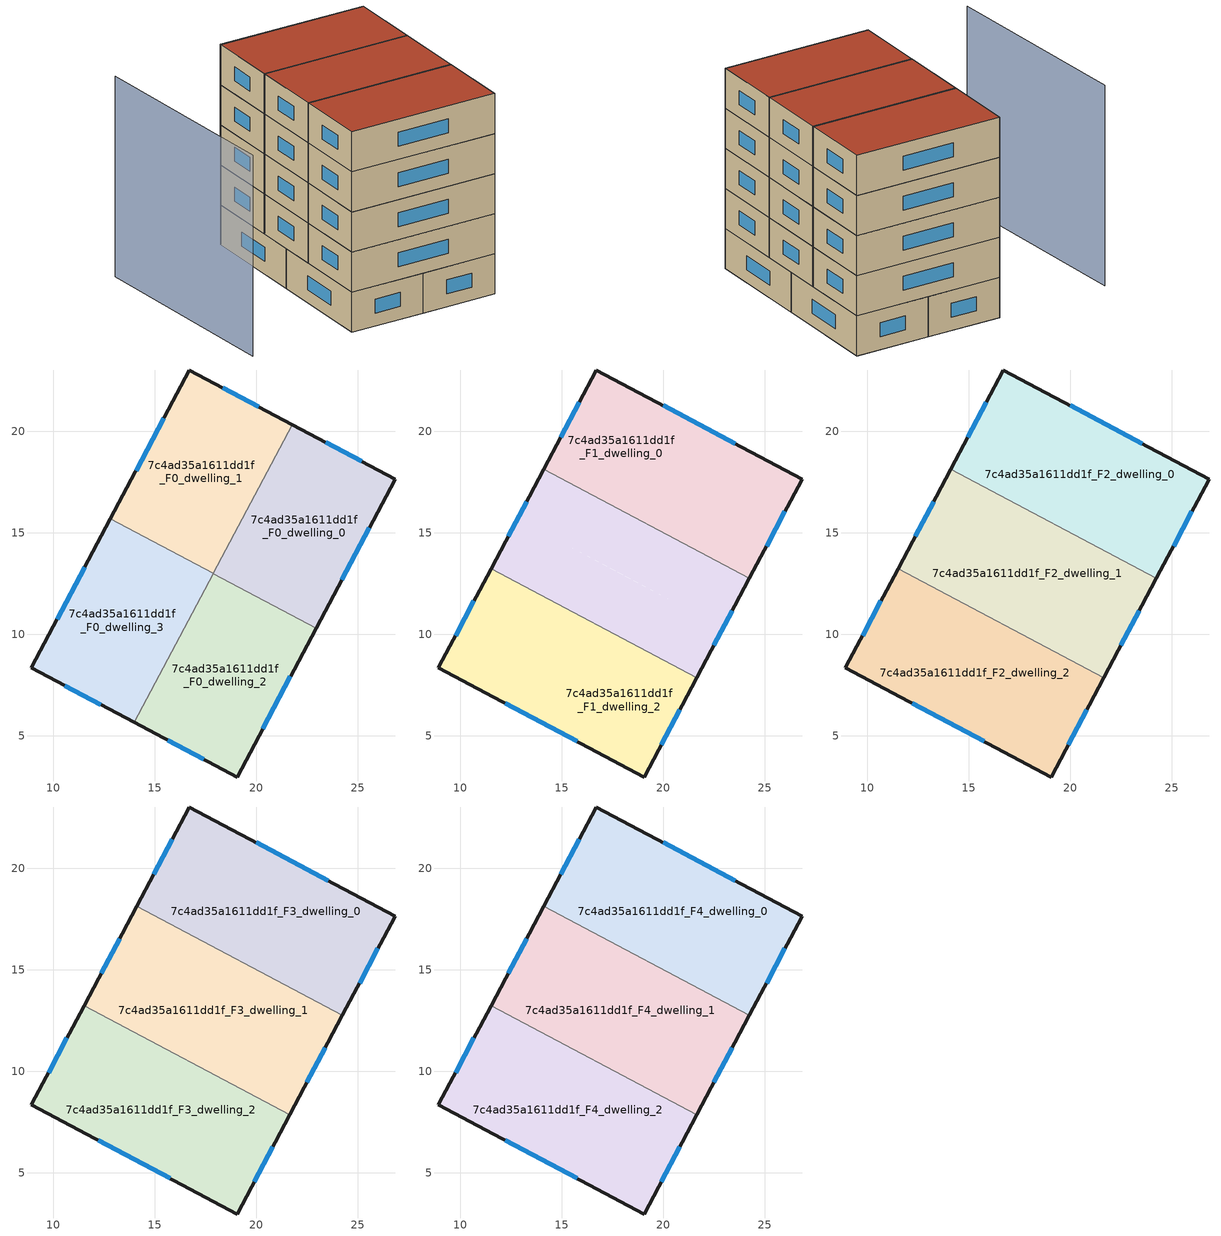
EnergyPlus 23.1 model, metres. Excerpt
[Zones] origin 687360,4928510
7c4ad35a1611dd1f_F0_dwelling_0
 floor ground (EU_floor_Construction): 22.95,10.31 26.84,17.64 21.77,20.33 17.88,12.99 z0
 wall outside (EU_wall_Construction): 21.77,20.33 26.84,17.64 22.95,10.31 z0:3
 wall to 7c4ad35a1611dd1f_F0_dwelling_1 (EU_wall_Construction): 17.88,12.99 21.77,20.33 z0:3
 wall to 7c4ad35a1611dd1f_F0_dwelling_2 (EU_wall_Construction): 22.95,10.31 17.88,12.99 z0:3
 window (EU_Window_Construction): 23.42,19.46 25.19,18.52 / 25.57,15.26 24.21,12.69 z0.98:2.02
7c4ad35a1611dd1f_F0_dwelling_1
 floor ground (EU_floor_Construction): 17.88,12.99 21.77,20.33 16.7,23.02 12.81,15.68 z0
 wall outside (EU_wall_Construction): 12.81,15.68 16.7,23.02 21.77,20.33 z0:3
 wall to 7c4ad35a1611dd1f_F0_dwelling_3 (EU_wall_Construction): 17.88,12.99 12.81,15.68 z0:3
 window (EU_Window_Construction): 18.35,22.15 20.12,21.21 / 14.07,18.07 15.43,20.64 z0.98:2.02
7c4ad35a1611dd1f_F0_dwelling_2
 floor ground (EU_floor_Construction): 19.06,2.96 22.95,10.31 17.88,12.99 13.99,5.65 z0
 wall outside (EU_wall_Construction): 22.95,10.31 19.06,2.96 13.99,5.65 z0:3
 wall to 7c4ad35a1611dd1f_F0_dwelling_3 (EU_wall_Construction): 13.99,5.65 17.88,12.99 z0:3
 window (EU_Window_Construction): 17.41,3.84 15.64,4.78 / 21.68,7.92 20.32,5.35 z0.98:2.02
7c4ad35a1611dd1f_F0_dwelling_3
 floor ground (EU_floor_Construction): 13.99,5.65 17.88,12.99 12.81,15.68 8.92,8.34 z0
 wall outside (EU_wall_Construction): 13.99,5.65 8.92,8.34 12.81,15.68 z0:3
 window (EU_Window_Construction): 12.34,6.53 10.57,7.47 / 10.18,10.73 11.54,13.29 z0.98:2.02
7c4ad35a1611dd1f_F1_dwelling_0
 floor to 7c4ad35a1611dd1f_F0_dwelling_0 (EU_floor_Construction): 24.24,12.75 26.84,17.64 21.77,20.33 19.17,15.44 z3
 floor to 7c4ad35a1611dd1f_F0_dwelling_1 (EU_floor_Construction): 19.17,15.44 21.77,20.33 16.7,23.02 14.1,18.13 z3
 wall outside (EU_wall_Construction): 14.1,18.13 16.7,23.02 26.84,17.64 24.24,12.75 z3:6
 wall to 7c4ad35a1611dd1f_F1_dwelling_1 (EU_wall_Construction): 24.24,12.75 14.1,18.13 z3:6
 window (EU_Window_Construction): 14.95,19.72 15.85,21.43 / 20,21.27 23.54,19.39 / 25.99,16.05 25.09,14.34 z3.98:5.02
7c4ad35a1611dd1f_F1_dwelling_1
 floor to 7c4ad35a1611dd1f_F0_dwelling_1 (EU_floor_Construction): 17.88,12.99 19.17,15.44 14.1,18.13 12.81,15.68 z3
 floor to 7c4ad35a1611dd1f_F0_dwelling_0 (EU_floor_Construction): 22.95,10.31 24.24,12.75 19.17,15.44 17.88,12.99 z3
 floor to 7c4ad35a1611dd1f_F0_dwelling_2 (EU_floor_Construction): 21.65,7.86 22.95,10.31 17.88,12.99 16.58,10.55 z3
 floor to 7c4ad35a1611dd1f_F0_dwelling_3 (EU_floor_Construction): 16.58,10.55 17.88,12.99 12.81,15.68 11.51,13.23 z3
 wall outside (EU_wall_Construction): 24.24,12.75 21.65,7.86 / 11.51,13.23 14.1,18.13 z3:6
 wall to 7c4ad35a1611dd1f_F1_dwelling_2 (EU_wall_Construction): 21.65,7.86 11.51,13.23 z3:6
 window (EU_Window_Construction): 23.4,11.16 22.5,9.45 / 12.35,14.83 13.26,16.54 z3.98:5.02
7c4ad35a1611dd1f_F1_dwelling_2
 floor to 7c4ad35a1611dd1f_F0_dwelling_2 (EU_floor_Construction): 19.06,2.96 21.65,7.86 16.58,10.55 13.99,5.65 z3
 floor to 7c4ad35a1611dd1f_F0_dwelling_3 (EU_floor_Construction): 13.99,5.65 16.58,10.55 11.51,13.23 8.92,8.34 z3
 wall outside (EU_wall_Construction): 21.65,7.86 19.06,2.96 8.92,8.34 11.51,13.23 z3:6
 window (EU_Window_Construction): 20.81,6.27 19.9,4.56 / 15.76,4.71 12.22,6.59 / 9.76,9.93 10.67,11.64 z3.98:5.02
7c4ad35a1611dd1f_F2_dwelling_0
 floor to 7c4ad35a1611dd1f_F1_dwelling_0 (EU_floor_Construction): 24.24,12.75 26.84,17.64 16.7,23.02 14.1,18.13 z6
 wall outside (EU_wall_Construction): 14.1,18.13 16.7,23.02 26.84,17.64 24.24,12.75 z6:9
 wall to 7c4ad35a1611dd1f_F2_dwelling_1 (EU_wall_Construction): 24.24,12.75 14.1,18.13 z6:9
 window (EU_Window_Construction): 14.95,19.72 15.85,21.43 / 20,21.27 23.54,19.39 / 25.99,16.05 25.09,14.34 z6.98:8.02
7c4ad35a1611dd1f_F2_dwelling_1
 floor to 7c4ad35a1611dd1f_F1_dwelling_1 (EU_floor_Construction): 21.65,7.86 24.24,12.75 14.1,18.13 11.51,13.23 z6
 wall outside (EU_wall_Construction): 24.24,12.75 21.65,7.86 / 11.51,13.23 14.1,18.13 z6:9
 wall to 7c4ad35a1611dd1f_F2_dwelling_2 (EU_wall_Construction): 21.65,7.86 11.51,13.23 z6:9
 window (EU_Window_Construction): 23.4,11.16 22.5,9.45 / 12.35,14.83 13.26,16.54 z6.98:8.02
7c4ad35a1611dd1f_F2_dwelling_2
 floor to 7c4ad35a1611dd1f_F1_dwelling_2 (EU_floor_Construction): 19.06,2.96 21.65,7.86 11.51,13.23 8.92,8.34 z6
 wall outside (EU_wall_Construction): 21.65,7.86 19.06,2.96 8.92,8.34 11.51,13.23 z6:9
 window (EU_Window_Construction): 20.81,6.27 19.9,4.56 / 15.76,4.71 12.22,6.59 / 9.76,9.93 10.67,11.64 z6.98:8.02
7c4ad35a1611dd1f_F3_dwelling_0
 floor to 7c4ad35a1611dd1f_F2_dwelling_0 (EU_floor_Construction): 24.24,12.75 26.84,17.64 16.7,23.02 14.1,18.13 z9
 wall outside (EU_wall_Construction): 14.1,18.13 16.7,23.02 26.84,17.64 24.24,12.75 z9:12
 wall to 7c4ad35a1611dd1f_F3_dwelling_1 (EU_wall_Construction): 24.24,12.75 14.1,18.13 z9:12
 window (EU_Window_Construction): 14.95,19.72 15.85,21.43 / 20,21.27 23.54,19.39 / 25.99,16.05 25.09,14.34 z9.98:11.02
7c4ad35a1611dd1f_F3_dwelling_1
 floor to 7c4ad35a1611dd1f_F2_dwelling_1 (EU_floor_Construction): 21.65,7.86 24.24,12.75 14.1,18.13 11.51,13.23 z9
 wall outside (EU_wall_Construction): 24.24,12.75 21.65,7.86 / 11.51,13.23 14.1,18.13 z9:12
 wall to 7c4ad35a1611dd1f_F3_dwelling_2 (EU_wall_Construction): 21.65,7.86 11.51,13.23 z9:12
 window (EU_Window_Construction): 23.4,11.16 22.5,9.45 / 12.35,14.83 13.26,16.54 z9.98:11.02
7c4ad35a1611dd1f_F3_dwelling_2
 floor to 7c4ad35a1611dd1f_F2_dwelling_2 (EU_floor_Construction): 19.06,2.96 21.65,7.86 11.51,13.23 8.92,8.34 z9
 wall outside (EU_wall_Construction): 21.65,7.86 19.06,2.96 8.92,8.34 11.51,13.23 z9:12
 window (EU_Window_Construction): 20.81,6.27 19.9,4.56 / 15.76,4.71 12.22,6.59 / 9.76,9.93 10.67,11.64 z9.98:11.02
7c4ad35a1611dd1f_F4_dwelling_0
 floor to 7c4ad35a1611dd1f_F3_dwelling_0 (EU_floor_Construction): 24.24,12.75 26.84,17.64 16.7,23.02 14.1,18.13 z12
 wall outside (EU_wall_Construction): 14.1,18.13 16.7,23.02 26.84,17.64 24.24,12.75 z12:15
 wall to 7c4ad35a1611dd1f_F4_dwelling_1 (EU_wall_Construction): 24.24,12.75 14.1,18.13 z12:15
 window (EU_Window_Construction): 14.95,19.72 15.85,21.43 / 20,21.27 23.54,19.39 / 25.99,16.05 25.09,14.34 z12.98:14.02
 roof outside (EU_roof_Construction): 26.84,17.64 24.24,12.75 14.1,18.13 16.7,23.02 z15
7c4ad35a1611dd1f_F4_dwelling_1
 floor to 7c4ad35a1611dd1f_F3_dwelling_1 (EU_floor_Construction): 21.65,7.86 24.24,12.75 14.1,18.13 11.51,13.23 z12
 wall outside (EU_wall_Construction): 24.24,12.75 21.65,7.86 / 11.51,13.23 14.1,18.13 z12:15
 wall to 7c4ad35a1611dd1f_F4_dwelling_2 (EU_wall_Construction): 21.65,7.86 11.51,13.23 z12:15
 window (EU_Window_Construction): 23.4,11.16 22.5,9.45 / 12.35,14.83 13.26,16.54 z12.98:14.02
 roof outside (EU_roof_Construction): 24.24,12.75 21.65,7.86 11.51,13.23 14.1,18.13 z15
7c4ad35a1611dd1f_F4_dwelling_2
 floor to 7c4ad35a1611dd1f_F3_dwelling_2 (EU_floor_Construction): 19.06,2.96 21.65,7.86 11.51,13.23 8.92,8.34 z12
 wall outside (EU_wall_Construction): 21.65,7.86 19.06,2.96 8.92,8.34 11.51,13.23 z12:15
 window (EU_Window_Construction): 20.81,6.27 19.9,4.56 / 15.76,4.71 12.22,6.59 / 9.76,9.93 10.67,11.64 z12.98:14.02
 roof outside (EU_roof_Construction): 21.65,7.86 19.06,2.96 8.92,8.34 11.51,13.23 z15
shading: 8.74,26.7 2.3,12.33 z0:15
[Building]
EU S2 Campaign: North Axis=0; Terrain=City; Solar Distribution=FullExterior
[Site:Location]
Bologna: Latitude=44.5; Longitude=11.25; Time Zone=1; Elevation=37
[SizingPeriod:WeatherFileDays]
AnnualSizingPeriod: Begin Month=1; Begin Day of Month=1; End Month=12; End Day of Month=31; Day of Week for Start Day=Monday; Use Weather File Daylight Saving Period=No; Use Weather File Rain and Snow Indicators=No
[MATERIAL]
EU_InternalMass_Material: Roughness=MediumRough; Thickness=0.1; Conductivity=1; Density=1800; Specific Heat=900; Thermal Absorptance=0.9; Solar Absorptance=0.7; Visible Absorptance=0.7
[MATERIAL:NOMASS] Roughness=MediumRough; Thermal Absorptance=0.9; Solar Absorptance=0.7; Visible Absorptance=0.7
Name | Thermal Resistance
EU_wall_NoMass | 0.905828
EU_roof_NoMass | 0.37593
EU_floor_NoMass | 0.67114
[WINDOWMATERIAL:SIMPLEGLAZINGSYSTEM]
EU_Window_SimpleGlazing: UFactor=4.52486; Solar Heat Gain Coefficient=0.85; Visible Transmittance=0.85
[CONSTRUCTION]
EU_wall_Construction: EU_wall_NoMass
EU_roof_Construction: EU_roof_NoMass
EU_floor_Construction: EU_floor_NoMass
EU_InternalMass_Construction: EU_InternalMass_Material
EU_Window_Construction: EU_Window_SimpleGlazing
[ZONE] Type=1; Multiplier=1; Ceiling Height=autocalculate; Floor Area=autocalculate; Part of Total Floor Area=Yes
Name | Volume
7c4ad35a1611dd1f_F0_dwelling_0 | 142.998
7c4ad35a1611dd1f_F1_dwelling_0; 7c4ad35a1611dd1f_F2_dwelling_0; 7c4ad35a1611dd1f_F3_dwelling_0; 7c4ad35a1611dd1f_F4_dwelling_0 | 190.707
7c4ad35a1611dd1f_F0_dwelling_1 | 143.017
7c4ad35a1611dd1f_F1_dwelling_1; 7c4ad35a1611dd1f_F2_dwelling_1; 7c4ad35a1611dd1f_F3_dwelling_1; 7c4ad35a1611dd1f_F4_dwelling_1 | 190.687
7c4ad35a1611dd1f_F0_dwelling_2 | 143.025
7c4ad35a1611dd1f_F1_dwelling_2; 7c4ad35a1611dd1f_F2_dwelling_2; 7c4ad35a1611dd1f_F3_dwelling_2; 7c4ad35a1611dd1f_F4_dwelling_2 | 190.696
7c4ad35a1611dd1f_F0_dwelling_3 | 143.027
[INTERNALMASS] Construction=EU_InternalMass_Construction
Name | Zone or ZoneList | Surface Area
7c4ad35a1611dd1f_F0_dwelling_0_EU_InternalMass | 7c4ad35a1611dd1f_F0_dwelling_0 | 47.6651
7c4ad35a1611dd1f_F0_dwelling_1_EU_InternalMass | 7c4ad35a1611dd1f_F0_dwelling_1 | 47.6722
7c4ad35a1611dd1f_F0_dwelling_2_EU_InternalMass | 7c4ad35a1611dd1f_F0_dwelling_2 | 47.6739
7c4ad35a1611dd1f_F0_dwelling_3_EU_InternalMass | 7c4ad35a1611dd1f_F0_dwelling_3 | 47.6746
7c4ad35a1611dd1f_F1_dwelling_0_EU_InternalMass | 7c4ad35a1611dd1f_F1_dwelling_0 | 63.5691
7c4ad35a1611dd1f_F1_dwelling_1_EU_InternalMass | 7c4ad35a1611dd1f_F1_dwelling_1 | 63.5622
7c4ad35a1611dd1f_F1_dwelling_2_EU_InternalMass | 7c4ad35a1611dd1f_F1_dwelling_2 | 63.5653
7c4ad35a1611dd1f_F2_dwelling_0_EU_InternalMass | 7c4ad35a1611dd1f_F2_dwelling_0 | 63.5691
7c4ad35a1611dd1f_F2_dwelling_1_EU_InternalMass | 7c4ad35a1611dd1f_F2_dwelling_1 | 63.5622
7c4ad35a1611dd1f_F2_dwelling_2_EU_InternalMass | 7c4ad35a1611dd1f_F2_dwelling_2 | 63.5653
7c4ad35a1611dd1f_F3_dwelling_0_EU_InternalMass | 7c4ad35a1611dd1f_F3_dwelling_0 | 63.5691
7c4ad35a1611dd1f_F3_dwelling_1_EU_InternalMass | 7c4ad35a1611dd1f_F3_dwelling_1 | 63.5622
7c4ad35a1611dd1f_F3_dwelling_2_EU_InternalMass | 7c4ad35a1611dd1f_F3_dwelling_2 | 63.5653
7c4ad35a1611dd1f_F4_dwelling_0_EU_InternalMass | 7c4ad35a1611dd1f_F4_dwelling_0 | 63.5691
7c4ad35a1611dd1f_F4_dwelling_1_EU_InternalMass | 7c4ad35a1611dd1f_F4_dwelling_1 | 63.5622
7c4ad35a1611dd1f_F4_dwelling_2_EU_InternalMass | 7c4ad35a1611dd1f_F4_dwelling_2 | 63.5653
[OTHEREQUIPMENT] Fuel Type=Electricity; Design Level Calculation Method=Watts/Area; Power per Zone Floor Area=1; Fraction Latent=0; Fraction Radiant=0; Fraction Lost=0; Carbon Dioxide Generation Rate=0; EndUse Subcategory=EU_Step8_InternalGains
Name | Zone or ZoneList or Space or SpaceList | Schedule
EU_Step8_InternalGain_7c4ad35a1611dd1f_F0_dwelling_0_f000 | 7c4ad35a1611dd1f_F0_dwelling_0 | EU_Step8_GainSchedule_7c4ad35a1611dd1f_F0_dwelling_0_f000
EU_Step8_InternalGain_7c4ad35a1611dd1f_F0_dwelling_1_f000 | 7c4ad35a1611dd1f_F0_dwelling_1 | EU_Step8_GainSchedule_7c4ad35a1611dd1f_F0_dwelling_1_f000
EU_Step8_InternalGain_7c4ad35a1611dd1f_F0_dwelling_2_f000 | 7c4ad35a1611dd1f_F0_dwelling_2 | EU_Step8_GainSchedule_7c4ad35a1611dd1f_F0_dwelling_2_f000
EU_Step8_InternalGain_7c4ad35a1611dd1f_F0_dwelling_3_f000 | 7c4ad35a1611dd1f_F0_dwelling_3 | EU_Step8_GainSchedule_7c4ad35a1611dd1f_F0_dwelling_3_f000
EU_Step8_InternalGain_7c4ad35a1611dd1f_F1_dwelling_0_f000 | 7c4ad35a1611dd1f_F1_dwelling_0 | EU_Step8_GainSchedule_7c4ad35a1611dd1f_F1_dwelling_0_f000
EU_Step8_InternalGain_7c4ad35a1611dd1f_F1_dwelling_1_f000 | 7c4ad35a1611dd1f_F1_dwelling_1 | EU_Step8_GainSchedule_7c4ad35a1611dd1f_F1_dwelling_1_f000
EU_Step8_InternalGain_7c4ad35a1611dd1f_F1_dwelling_2_f000 | 7c4ad35a1611dd1f_F1_dwelling_2 | EU_Step8_GainSchedule_7c4ad35a1611dd1f_F1_dwelling_2_f000
EU_Step8_InternalGain_7c4ad35a1611dd1f_F2_dwelling_0_f000 | 7c4ad35a1611dd1f_F2_dwelling_0 | EU_Step8_GainSchedule_7c4ad35a1611dd1f_F2_dwelling_0_f000
EU_Step8_InternalGain_7c4ad35a1611dd1f_F2_dwelling_1_f000 | 7c4ad35a1611dd1f_F2_dwelling_1 | EU_Step8_GainSchedule_7c4ad35a1611dd1f_F2_dwelling_1_f000
EU_Step8_InternalGain_7c4ad35a1611dd1f_F2_dwelling_2_f000 | 7c4ad35a1611dd1f_F2_dwelling_2 | EU_Step8_GainSchedule_7c4ad35a1611dd1f_F2_dwelling_2_f000
EU_Step8_InternalGain_7c4ad35a1611dd1f_F3_dwelling_0_f000 | 7c4ad35a1611dd1f_F3_dwelling_0 | EU_Step8_GainSchedule_7c4ad35a1611dd1f_F3_dwelling_0_f000
EU_Step8_InternalGain_7c4ad35a1611dd1f_F3_dwelling_1_f000 | 7c4ad35a1611dd1f_F3_dwelling_1 | EU_Step8_GainSchedule_7c4ad35a1611dd1f_F3_dwelling_1_f000
EU_Step8_InternalGain_7c4ad35a1611dd1f_F3_dwelling_2_f000 | 7c4ad35a1611dd1f_F3_dwelling_2 | EU_Step8_GainSchedule_7c4ad35a1611dd1f_F3_dwelling_2_f000
EU_Step8_InternalGain_7c4ad35a1611dd1f_F4_dwelling_0_f000 | 7c4ad35a1611dd1f_F4_dwelling_0 | EU_Step8_GainSchedule_7c4ad35a1611dd1f_F4_dwelling_0_f000
EU_Step8_InternalGain_7c4ad35a1611dd1f_F4_dwelling_1_f000 | 7c4ad35a1611dd1f_F4_dwelling_1 | EU_Step8_GainSchedule_7c4ad35a1611dd1f_F4_dwelling_1_f000
EU_Step8_InternalGain_7c4ad35a1611dd1f_F4_dwelling_2_f000 | 7c4ad35a1611dd1f_F4_dwelling_2 | EU_Step8_GainSchedule_7c4ad35a1611dd1f_F4_dwelling_2_f000
[ZONEVENTILATION:DESIGNFLOWRATE] Schedule=EU_AlwaysOn; Design Flow Rate Calculation Method=AirChanges/Hour; Air Changes per Hour=0.73129; Ventilation Type=Natural; Fan Pressure Rise=0; Fan Total Efficiency=1; Constant Term Coefficient=1; Temperature Term Coefficient=0; Velocity Term Coefficient=0; Velocity Squared Term Coefficient=0; Minimum Indoor Temperature=-100; Maximum Indoor Temperature=100; Delta Temperature=-100; Minimum Outdoor Temperature=-100; Maximum Outdoor Temperature=100; Maximum Wind Speed=40
Name | Zone or ZoneList or Space or SpaceList
EU_ConstantAir_7c4ad35a1611dd1f_F0_dwelling_0 | 7c4ad35a1611dd1f_F0_dwelling_0
EU_ConstantAir_7c4ad35a1611dd1f_F0_dwelling_1 | 7c4ad35a1611dd1f_F0_dwelling_1
EU_ConstantAir_7c4ad35a1611dd1f_F0_dwelling_2 | 7c4ad35a1611dd1f_F0_dwelling_2
EU_ConstantAir_7c4ad35a1611dd1f_F0_dwelling_3 | 7c4ad35a1611dd1f_F0_dwelling_3
EU_ConstantAir_7c4ad35a1611dd1f_F1_dwelling_0 | 7c4ad35a1611dd1f_F1_dwelling_0
EU_ConstantAir_7c4ad35a1611dd1f_F1_dwelling_1 | 7c4ad35a1611dd1f_F1_dwelling_1
EU_ConstantAir_7c4ad35a1611dd1f_F1_dwelling_2 | 7c4ad35a1611dd1f_F1_dwelling_2
EU_ConstantAir_7c4ad35a1611dd1f_F2_dwelling_0 | 7c4ad35a1611dd1f_F2_dwelling_0
EU_ConstantAir_7c4ad35a1611dd1f_F2_dwelling_1 | 7c4ad35a1611dd1f_F2_dwelling_1
EU_ConstantAir_7c4ad35a1611dd1f_F2_dwelling_2 | 7c4ad35a1611dd1f_F2_dwelling_2
EU_ConstantAir_7c4ad35a1611dd1f_F3_dwelling_0 | 7c4ad35a1611dd1f_F3_dwelling_0
EU_ConstantAir_7c4ad35a1611dd1f_F3_dwelling_1 | 7c4ad35a1611dd1f_F3_dwelling_1
EU_ConstantAir_7c4ad35a1611dd1f_F3_dwelling_2 | 7c4ad35a1611dd1f_F3_dwelling_2
EU_ConstantAir_7c4ad35a1611dd1f_F4_dwelling_0 | 7c4ad35a1611dd1f_F4_dwelling_0
EU_ConstantAir_7c4ad35a1611dd1f_F4_dwelling_1 | 7c4ad35a1611dd1f_F4_dwelling_1
EU_ConstantAir_7c4ad35a1611dd1f_F4_dwelling_2 | 7c4ad35a1611dd1f_F4_dwelling_2
[HVACTEMPLATE:THERMOSTAT] Constant Heating Setpoint=20; Constant Cooling Setpoint=50
EU_HeatOnly_7c4ad35a1611dd1f_F0_dwelling_0; EU_HeatOnly_7c4ad35a1611dd1f_F0_dwelling_1; EU_HeatOnly_7c4ad35a1611dd1f_F0_dwelling_2; EU_HeatOnly_7c4ad35a1611dd1f_F0_dwelling_3; EU_HeatOnly_7c4ad35a1611dd1f_F1_dwelling_0; EU_HeatOnly_7c4ad35a1611dd1f_F1_dwelling_1; EU_HeatOnly_7c4ad35a1611dd1f_F1_dwelling_2; EU_HeatOnly_7c4ad35a1611dd1f_F2_dwelling_0; EU_HeatOnly_7c4ad35a1611dd1f_F2_dwelling_1; EU_HeatOnly_7c4ad35a1611dd1f_F2_dwelling_2; EU_HeatOnly_7c4ad35a1611dd1f_F3_dwelling_0; EU_HeatOnly_7c4ad35a1611dd1f_F3_dwelling_1; EU_HeatOnly_7c4ad35a1611dd1f_F3_dwelling_2; EU_HeatOnly_7c4ad35a1611dd1f_F4_dwelling_0; EU_HeatOnly_7c4ad35a1611dd1f_F4_dwelling_1; EU_HeatOnly_7c4ad35a1611dd1f_F4_dwelling_2
[HVACTEMPLATE:ZONE:IDEALLOADSAIRSYSTEM] System Availability Schedule=EU_AlwaysOn; Maximum Heating Supply Air Temperature=50; Minimum Cooling Supply Air Temperature=13; Maximum Heating Supply Air Humidity Ratio=0.0156; Minimum Cooling Supply Air Humidity Ratio=0.0077; Heating Limit=NoLimit; Cooling Limit=NoLimit; Heating Availability Schedule=EU_AlwaysOn; Cooling Availability Schedule=EU_CoolingOff; Dehumidification Control Type=ConstantSensibleHeatRatio; Cooling Sensible Heat Ratio=0.7; Dehumidification Setpoint=60; Humidification Control Type=None; Humidification Setpoint=30; Outdoor Air Method=None; Outdoor Air Flow Rate per Person=0.00944; Outdoor Air Flow Rate per Zone Floor Area=0; Outdoor Air Flow Rate per Zone=0; Demand Controlled Ventilation Type=None; Outdoor Air Economizer Type=NoEconomizer; Heat Recovery Type=None; Sensible Heat Recovery Effectiveness=0.7; Latent Heat Recovery Effectiveness=0.65
Name | Template Thermostat
7c4ad35a1611dd1f_F0_dwelling_0 | EU_HeatOnly_7c4ad35a1611dd1f_F0_dwelling_0
7c4ad35a1611dd1f_F0_dwelling_1 | EU_HeatOnly_7c4ad35a1611dd1f_F0_dwelling_1
7c4ad35a1611dd1f_F0_dwelling_2 | EU_HeatOnly_7c4ad35a1611dd1f_F0_dwelling_2
7c4ad35a1611dd1f_F0_dwelling_3 | EU_HeatOnly_7c4ad35a1611dd1f_F0_dwelling_3
7c4ad35a1611dd1f_F1_dwelling_0 | EU_HeatOnly_7c4ad35a1611dd1f_F1_dwelling_0
7c4ad35a1611dd1f_F1_dwelling_1 | EU_HeatOnly_7c4ad35a1611dd1f_F1_dwelling_1
7c4ad35a1611dd1f_F1_dwelling_2 | EU_HeatOnly_7c4ad35a1611dd1f_F1_dwelling_2
7c4ad35a1611dd1f_F2_dwelling_0 | EU_HeatOnly_7c4ad35a1611dd1f_F2_dwelling_0
7c4ad35a1611dd1f_F2_dwelling_1 | EU_HeatOnly_7c4ad35a1611dd1f_F2_dwelling_1
7c4ad35a1611dd1f_F2_dwelling_2 | EU_HeatOnly_7c4ad35a1611dd1f_F2_dwelling_2
7c4ad35a1611dd1f_F3_dwelling_0 | EU_HeatOnly_7c4ad35a1611dd1f_F3_dwelling_0
7c4ad35a1611dd1f_F3_dwelling_1 | EU_HeatOnly_7c4ad35a1611dd1f_F3_dwelling_1
7c4ad35a1611dd1f_F3_dwelling_2 | EU_HeatOnly_7c4ad35a1611dd1f_F3_dwelling_2
7c4ad35a1611dd1f_F4_dwelling_0 | EU_HeatOnly_7c4ad35a1611dd1f_F4_dwelling_0
7c4ad35a1611dd1f_F4_dwelling_1 | EU_HeatOnly_7c4ad35a1611dd1f_F4_dwelling_1
7c4ad35a1611dd1f_F4_dwelling_2 | EU_HeatOnly_7c4ad35a1611dd1f_F4_dwelling_2
[SIZING:ZONE] Zone Cooling Design Supply Air Temperature Input Method=SupplyAirTemperature; Zone Cooling Design Supply Air Temperature=13; Zone Heating Design Supply Air Temperature Input Method=SupplyAirTemperature; Zone Heating Design Supply Air Temperature=50; Zone Cooling Design Supply Air Humidity Ratio=0.008; Zone Heating Design Supply Air Humidity Ratio=0.008; Cooling Design Air Flow Method=DesignDay; Cooling Design Air Flow Rate=0; Cooling Minimum Air Flow per Zone Floor Area=0.000762; Cooling Minimum Air Flow=0; Cooling Minimum Air Flow Fraction=0.2; Heating Design Air Flow Method=DesignDay; Heating Design Air Flow Rate=0; Heating Maximum Air Flow per Zone Floor Area=0.002032; Heating Maximum Air Flow=0.141576; Heating Maximum Air Flow Fraction=0.3; Account for Dedicated Outdoor Air System=No; Dedicated Outdoor Air System Control Strategy=NeutralSupplyAir; Dedicated Outdoor Air Low Setpoint Temperature for Design=autosize; Dedicated Outdoor Air High Setpoint Temperature for Design=autosize; Zone Load Sizing Method=Sensible Load Only No Latent Load; Zone Latent Cooling Design Supply Air Humidity Ratio Input Method=HumidityRatioDifference; Zone Cooling Design Supply Air Humidity Ratio Difference=0.005; Zone Latent Heating Design Supply Air Humidity Ratio Input Method=HumidityRatioDifference; Zone Humidification Design Supply Air Humidity Ratio Difference=0.005
7c4ad35a1611dd1f_F0_dwelling_0; 7c4ad35a1611dd1f_F0_dwelling_1; 7c4ad35a1611dd1f_F0_dwelling_2; 7c4ad35a1611dd1f_F0_dwelling_3; 7c4ad35a1611dd1f_F1_dwelling_0; 7c4ad35a1611dd1f_F1_dwelling_1; 7c4ad35a1611dd1f_F1_dwelling_2; 7c4ad35a1611dd1f_F2_dwelling_0; 7c4ad35a1611dd1f_F2_dwelling_1; 7c4ad35a1611dd1f_F2_dwelling_2; 7c4ad35a1611dd1f_F3_dwelling_0; 7c4ad35a1611dd1f_F3_dwelling_1; 7c4ad35a1611dd1f_F3_dwelling_2; 7c4ad35a1611dd1f_F4_dwelling_0; 7c4ad35a1611dd1f_F4_dwelling_1; 7c4ad35a1611dd1f_F4_dwelling_2
[SCHEDULE:CONSTANT]
Name | Hourly Value
EU_AlwaysOn | 1
EU_CoolingOff | 0
[SCHEDULE:FILE] Column Number=1; Rows to Skip at Top=0; Number of Hours of Data=8760; Column Separator=Comma; Interpolate to Timestep=No; Minutes per Item=60; Adjust Schedule for Daylight Savings=Yes
Name | File
EU_Step8_GainSchedule_7c4ad35a1611dd1f_F0_dwelling_0_f000 | ../../schedules/7c4ad35a1611dd1f/7c4ad35a1611dd1f_F0_dwelling_0_f000_gain.csv
EU_Step8_GainSchedule_7c4ad35a1611dd1f_F0_dwelling_1_f000 | ../../schedules/7c4ad35a1611dd1f/7c4ad35a1611dd1f_F0_dwelling_1_f000_gain.csv
EU_Step8_GainSchedule_7c4ad35a1611dd1f_F0_dwelling_2_f000 | ../../schedules/7c4ad35a1611dd1f/7c4ad35a1611dd1f_F0_dwelling_2_f000_gain.csv
EU_Step8_GainSchedule_7c4ad35a1611dd1f_F0_dwelling_3_f000 | ../../schedules/7c4ad35a1611dd1f/7c4ad35a1611dd1f_F0_dwelling_3_f000_gain.csv
EU_Step8_GainSchedule_7c4ad35a1611dd1f_F1_dwelling_0_f000 | ../../schedules/7c4ad35a1611dd1f/7c4ad35a1611dd1f_F1_dwelling_0_f000_gain.csv
EU_Step8_GainSchedule_7c4ad35a1611dd1f_F1_dwelling_1_f000 | ../../schedules/7c4ad35a1611dd1f/7c4ad35a1611dd1f_F1_dwelling_1_f000_gain.csv
EU_Step8_GainSchedule_7c4ad35a1611dd1f_F1_dwelling_2_f000 | ../../schedules/7c4ad35a1611dd1f/7c4ad35a1611dd1f_F1_dwelling_2_f000_gain.csv
EU_Step8_GainSchedule_7c4ad35a1611dd1f_F2_dwelling_0_f000 | ../../schedules/7c4ad35a1611dd1f/7c4ad35a1611dd1f_F2_dwelling_0_f000_gain.csv
EU_Step8_GainSchedule_7c4ad35a1611dd1f_F2_dwelling_1_f000 | ../../schedules/7c4ad35a1611dd1f/7c4ad35a1611dd1f_F2_dwelling_1_f000_gain.csv
EU_Step8_GainSchedule_7c4ad35a1611dd1f_F2_dwelling_2_f000 | ../../schedules/7c4ad35a1611dd1f/7c4ad35a1611dd1f_F2_dwelling_2_f000_gain.csv
EU_Step8_GainSchedule_7c4ad35a1611dd1f_F3_dwelling_0_f000 | ../../schedules/7c4ad35a1611dd1f/7c4ad35a1611dd1f_F3_dwelling_0_f000_gain.csv
EU_Step8_GainSchedule_7c4ad35a1611dd1f_F3_dwelling_1_f000 | ../../schedules/7c4ad35a1611dd1f/7c4ad35a1611dd1f_F3_dwelling_1_f000_gain.csv
EU_Step8_GainSchedule_7c4ad35a1611dd1f_F3_dwelling_2_f000 | ../../schedules/7c4ad35a1611dd1f/7c4ad35a1611dd1f_F3_dwelling_2_f000_gain.csv
EU_Step8_GainSchedule_7c4ad35a1611dd1f_F4_dwelling_0_f000 | ../../schedules/7c4ad35a1611dd1f/7c4ad35a1611dd1f_F4_dwelling_0_f000_gain.csv
EU_Step8_GainSchedule_7c4ad35a1611dd1f_F4_dwelling_1_f000 | ../../schedules/7c4ad35a1611dd1f/7c4ad35a1611dd1f_F4_dwelling_1_f000_gain.csv
EU_Step8_GainSchedule_7c4ad35a1611dd1f_F4_dwelling_2_f000 | ../../schedules/7c4ad35a1611dd1f/7c4ad35a1611dd1f_F4_dwelling_2_f000_gain.csv
